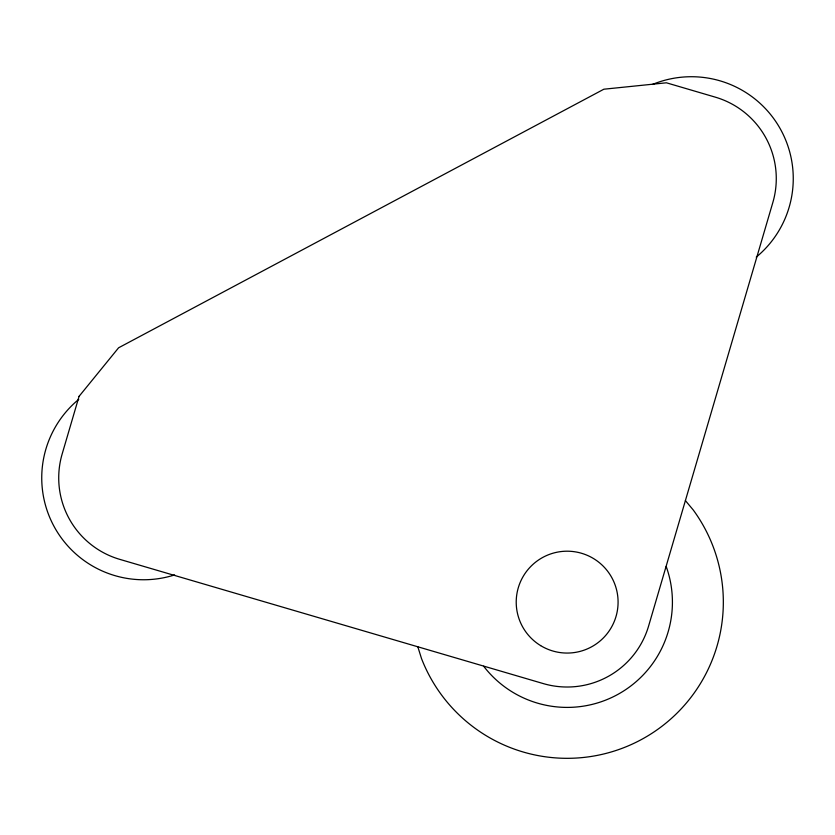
<?xml version="1.0" encoding="UTF-8"?>
<svg xmlns="http://www.w3.org/2000/svg" width="835" height="835" viewBox="0 0 835 835"><rect width="100%" height="100%" fill="white"/><g stroke="black" fill="none" stroke-linecap="round" stroke-linejoin="round"><path stroke-width="1.25" d="M685.399 500.582L693.259 509.997A156.187 156.187 0 0 1 642.042 739.194A156.187 156.187 0 0 1 421.487 658.491L417.824 646.791M652.406 84.481A101.86 101.86 0 0 1 756.239 257.138M174.619 574.918A101.86 101.86 0 0 1 78.761 399.339M666.194 566.495A105.252 105.252 0 0 1 483.663 666.226M79.075 396.343L62.155 454A84.878 84.878 0 0 0 119.718 559.346L543.261 683.583A84.878 84.878 0 0 0 648.607 626.02L772.845 202.477A84.878 84.878 0 0 0 715.282 97.142L666.413 82.801L603.872 89.209L118.591 347.798L79.075 396.343M540.652 645.622A50.925 50.925 0 0 0 618.067 603.329A50.925 50.925 0 0 0 542.729 557.436A50.925 50.925 0 0 0 540.652 645.622"/></g></svg>
